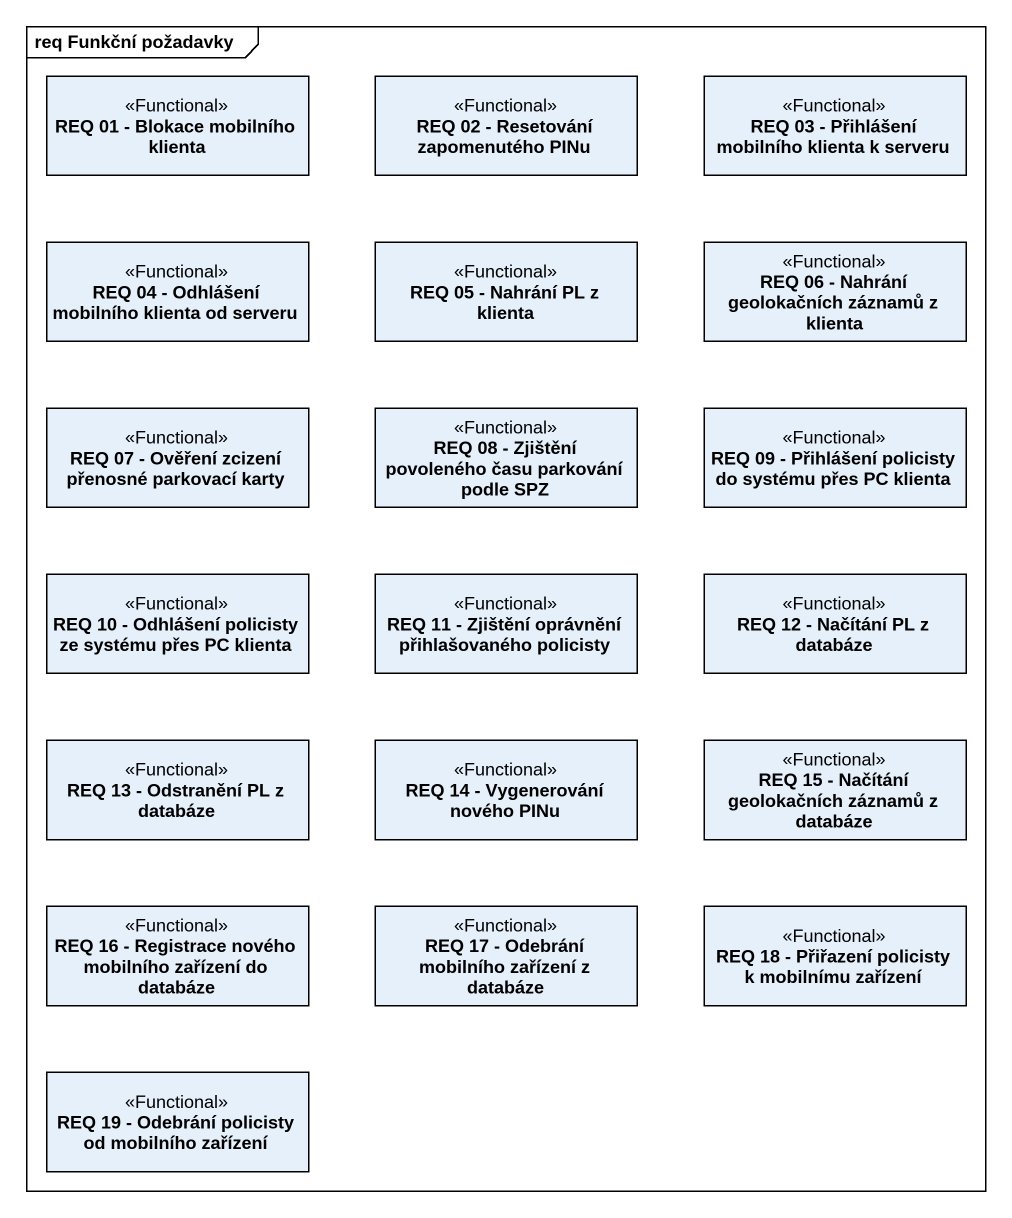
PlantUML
@startuml
mainframe req Funkční požadavky
hide circle
hide empty members
class "REQ 01 - Blokace mobilního klienta" as REQ_01_Blokace_mobilního <<Functional>>
class "REQ 02 - Resetování zapomenutého PINu" as REQ_02_Resetování <<Functional>>
class "REQ 03 - Přihlášení mobilního klienta k serveru" as REQ_03_Přihlášení_mobilního <<Functional>>
class "REQ 04 - Odhlášení mobilního klienta od serveru" as REQ_04_Odhlášení_mobilního <<Functional>>
class "REQ 05 - Nahrání PL z klienta" as REQ_05_Nahrání_PL_z_klienta <<Functional>>
class "REQ 06 - Nahrání geolokačních záznamů z klienta" as REQ_06_Nahrání_geolokačních <<Functional>>
class "REQ 07 - Ověření zcizení přenosné parkovací karty" as REQ_07_Ověření_zcizení <<Functional>>
class "REQ 08 - Zjištění povoleného času parkování podle SPZ" as REQ_08_Zjištění_povoleného <<Functional>>
class "REQ 09 - Přihlášení policisty do systému přes PC klienta" as REQ_09_Přihlášení_policisty <<Functional>>
class "REQ 10 - Odhlášení policisty ze systému přes PC klienta" as REQ_10_Odhlášení_policisty <<Functional>>
class "REQ 11 - Zjištění oprávnění přihlašovaného policisty" as REQ_11_Zjištění_oprávnění <<Functional>>
class "REQ 12 - Načítání PL z databáze" as REQ_12_Načítání_PL_z <<Functional>>
class "REQ 13 - Odstranění PL z databáze" as REQ_13_Odstranění_PL_z <<Functional>>
class "REQ 14 - Vygenerování nového PINu" as REQ_14_Vygenerování_nového <<Functional>>
class "REQ 15 - Načítání geolokačních záznamů z databáze" as REQ_15_Načítání <<Functional>>
class "REQ 16 - Registrace nového mobilního zařízení do databáze" as REQ_16_Registrace_nového <<Functional>>
class "REQ 17 - Odebrání mobilního zařízení z databáze" as REQ_17_Odebrání_mobilního <<Functional>>
class "REQ 18 - Přiřazení policisty k mobilnímu zařízení" as REQ_18_Přiřazení_policisty <<Functional>>
class "REQ 19 - Odebrání policisty od mobilního zařízení" as REQ_19_Odebrání_policisty <<Functional>>
@enduml
